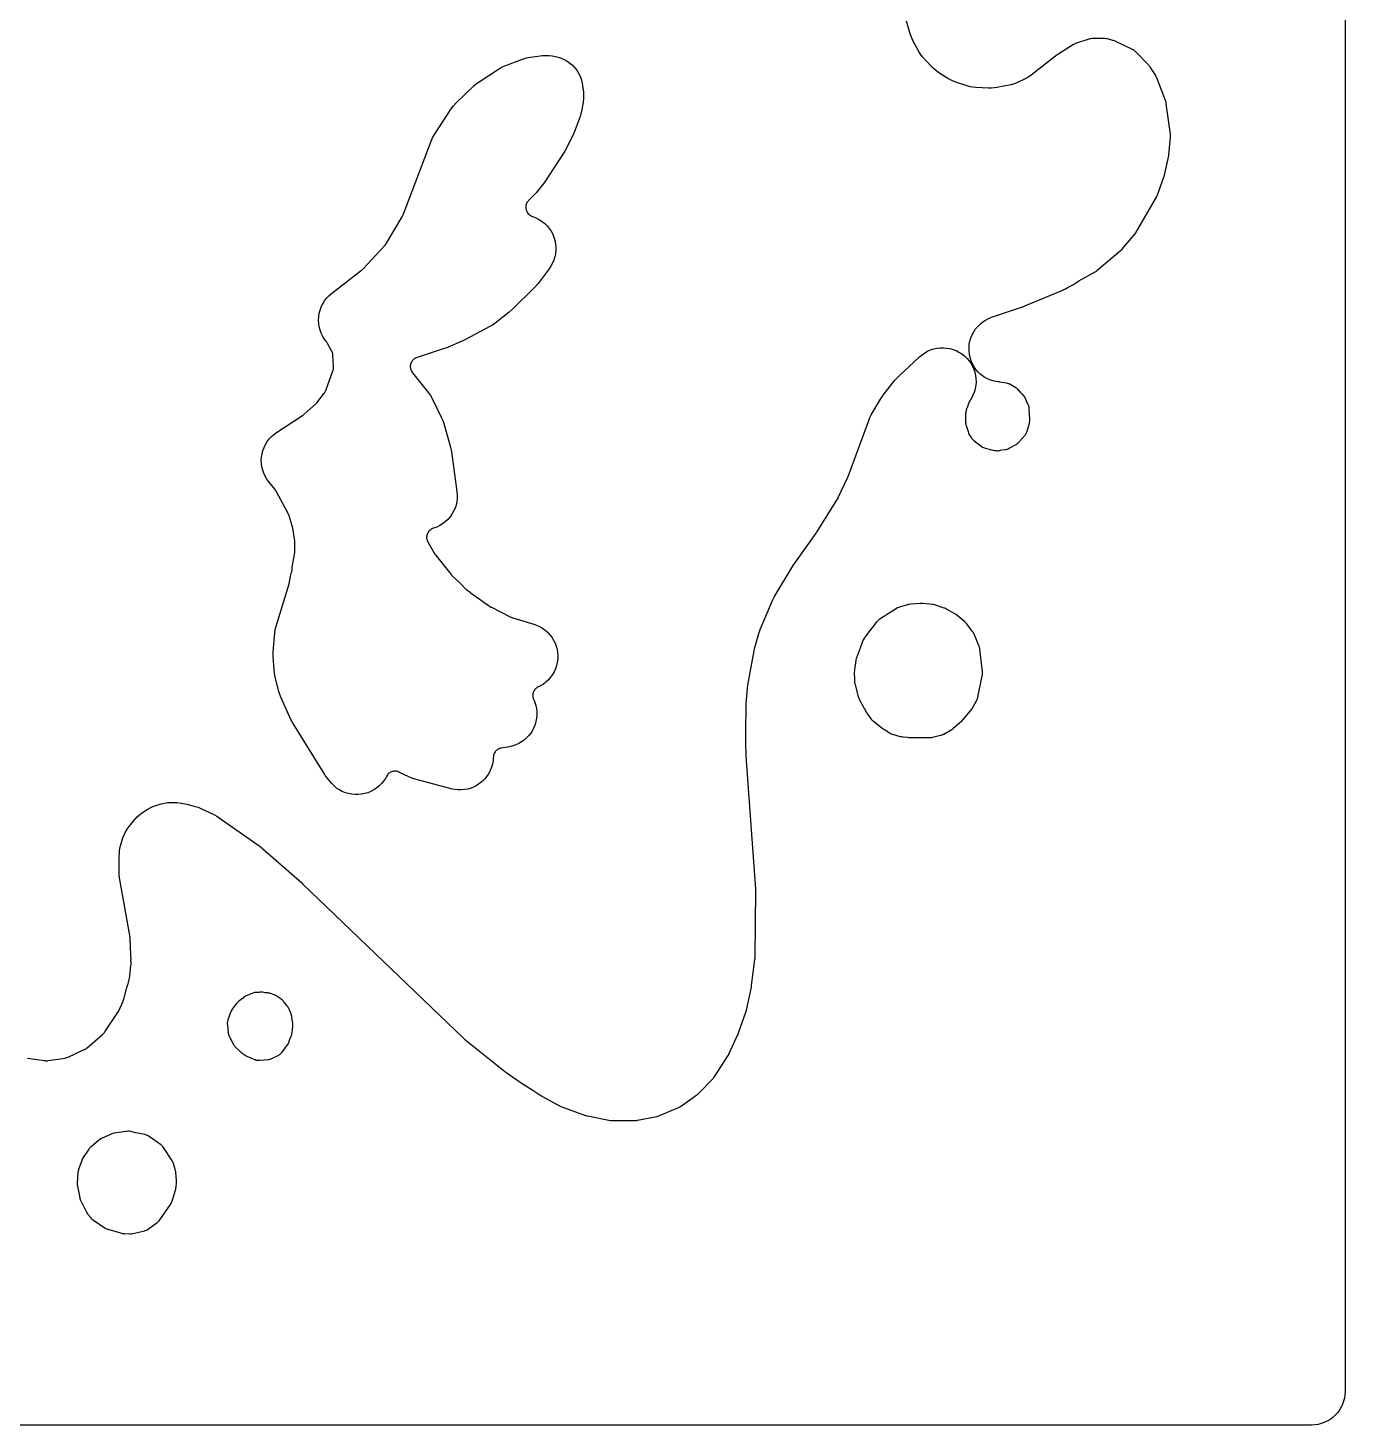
# Model space of a CAD drawing. Header units: millimetres. Extents: x 0 to 300, y 0 to 300.
# Drawn here: x 155.7 to 299.8, y -0.2 to 152.7 of the extents above; entities that cross this region are included whole.
import ezdxf

# ---------------------------------------------------------------- set-up
doc = ezdxf.new("R2010")
doc.units = ezdxf.units.MM
doc.layers.add('CUT', color=7, linetype='CONTINUOUS')

msp = doc.modelspace()

# ---------------------------------------------------------------- linework, layer by layer
at = {"layer": 'CUT'}
for points in [[(299.8453, 296.5), (299.8453, 3.5), (299.8276, 3.1398), (299.7747, 2.783), (299.687, 2.4332), (299.5656, 2.0936), (299.4114, 1.7676), (299.2259, 1.4583), (299.0111, 1.1686), (298.7689, 0.9014), (298.5017, 0.6592), (298.212, 0.4443), (297.9027, 0.2589), (297.5767, 0.1047), (297.2371, -0.0168), (296.8873, -0.1044), (296.5305, -0.1573), (296.1703, -0.175), (3.5, -0.175)], [(155.6571, 39.9692), (157.5249, 39.6997), (157.5945, 39.6914), (157.7205, 39.6858), (157.8464, 39.6925), (157.9159, 39.7014), (159.7741, 39.986), (159.8404, 39.9978), (159.9581, 40.0274), (160.0724, 40.068), (160.1341, 40.095), (161.8762, 40.9063), (161.9346, 40.9352), (162.0359, 40.9942), (162.1314, 41.0622), (162.1818, 41.1035), (163.8898, 42.5724), (163.9373, 42.6151), (164.0174, 42.6976), (164.0899, 42.787), (164.1267, 42.8392), (165.5261, 44.9232), (165.5592, 44.9749), (165.6236, 45.0913), (165.6497, 45.1468), (166.122, 46.2078), (166.1432, 46.2578), (166.1827, 46.3686), (166.1979, 46.4207), (166.5521, 47.7188), (166.6608, 48.0278), (166.6822, 48.094), (166.7182, 48.2405), (166.7297, 48.3091), (166.7482, 48.4379), (166.8254, 48.7207), (166.8394, 48.7767), (166.8625, 48.8996), (166.8696, 48.9569), (166.992, 50.1281), (167.0001, 50.2466), (167.0014, 50.2867), (167.001, 50.4055), (166.9877, 50.7469), (166.995, 50.8429), (166.9933, 50.9575), (166.9882, 51.021), (166.9704, 51.1918), (166.8952, 53.1222), (166.8869, 53.2352), (166.8829, 53.2733), (166.8669, 53.3855), (165.7495, 59.6929), (165.7055, 60.0332), (165.6934, 60.3762), (165.7137, 62.15), (165.7195, 62.2864), (165.7229, 62.3643), (165.7236, 62.3815), (165.7238, 62.3852), (165.744, 62.6784), (165.821, 63.0928), (165.9354, 63.5584), (166.0096, 63.8187), (166.1028, 64.0727), (166.2372, 64.4014), (166.3895, 64.727), (166.5728, 65.0362), (166.7854, 65.3261), (167.3981, 66.0808), (167.6588, 66.3693), (167.9485, 66.6287), (168.264, 66.856), (168.777, 67.1858), (169.0747, 67.358), (169.3872, 67.5017), (169.7118, 67.6155), (170.2992, 67.7911), (170.6472, 67.8769), (171.0019, 67.9284), (171.3599, 67.945), (171.9919, 67.9436), (172.0407, 67.9414), (173.0896, 67.7761), (174.026, 67.5202), (174.3411, 67.4186), (174.6457, 67.2891), (176.129, 66.578), (176.3986, 66.4347), (176.6554, 66.2695), (181.1096, 63.1348), (181.4206, 62.8898), (185.6904, 59.1371), (185.8106, 59.0266), (203.3618, 42.1609), (203.4163, 42.1108), (203.4351, 42.0943), (203.4919, 42.0466), (207.8649, 38.5368), (207.9243, 38.4913), (207.9448, 38.4764), (208.0062, 38.4336), (208.2591, 38.2656), (209.681, 37.2594), (209.7248, 37.2295), (209.7397, 37.2196), (209.7843, 37.1911), (211.0641, 36.4027), (211.857, 35.8761), (211.9199, 35.8363), (211.9415, 35.8233), (212.0062, 35.7864), (213.8889, 34.766), (213.9976, 34.7122), (214.0348, 34.6953), (214.1472, 34.6495), (216.7145, 33.7106), (216.7685, 33.692), (216.8876, 33.659), (216.9434, 33.6471), (219.4627, 33.1617), (219.5302, 33.1504), (219.678, 33.1364), (219.7465, 33.1349), (222.1144, 33.14), (222.1842, 33.1419), (222.3345, 33.157), (222.4032, 33.1691), (224.5474, 33.5996), (224.616, 33.6152), (224.7617, 33.6597), (224.8272, 33.6853), (226.8323, 34.5232), (226.9029, 34.555), (227.0496, 34.636), (227.1141, 34.6788), (228.9232, 35.9524), (228.9789, 35.9937), (229.0928, 36.0917), (229.1419, 36.1407), (230.7245, 37.7975), (230.7699, 37.8473), (230.8603, 37.9619), (230.8981, 38.0176), (232.2823, 40.1619), (232.3413, 40.2608), (232.3601, 40.2948), (232.4121, 40.3975), (233.4083, 42.5434), (233.4418, 42.6207), (233.4525, 42.6471), (233.4821, 42.7261), (234.2672, 44.9949), (234.2966, 45.0885), (234.3056, 45.1204), (234.3293, 45.2157), (234.8807, 47.74), (234.8947, 47.812), (234.899, 47.8364), (234.9098, 47.9089), (235.2738, 50.7636), (235.2831, 50.8588), (235.2854, 50.891), (235.2892, 50.9865), (235.3755, 58.3221), (235.3747, 58.3957), (235.3739, 58.4206), (235.3699, 58.4942), (234.9483, 63.9653), (234.2923, 73.0299), (234.2757, 74.5844), (234.2762, 74.68), (234.2768, 74.7846), (234.2806, 75.5077), (234.2979, 78.7578), (234.4379, 80.4328), (234.486, 80.7925), (235.1787, 84.5526), (235.2601, 84.8991), (235.7, 86.4342), (235.8506, 86.8593), (237.1998, 90.0337), (237.4254, 90.4782), (239.4591, 93.8892), (239.623, 94.1403), (241.9702, 97.4335), (241.9982, 97.4739), (242.0074, 97.4877), (242.0341, 97.529), (244.2739, 101.1005), (244.3251, 101.1881), (244.3415, 101.2182), (244.3873, 101.3087), (245.401, 103.4731), (245.43, 103.5386), (245.4393, 103.561), (245.4654, 103.6278), (247.7156, 109.7596), (247.8431, 110.064), (247.9973, 110.3557), (249.018, 112.0923), (249.3024, 112.5082), (250.5928, 114.1417), (250.7717, 114.3515), (250.9659, 114.5474), (253.2785, 116.7108), (253.5516, 116.9424), (253.8459, 117.1463), (254.1587, 117.3206), (254.487, 117.4637), (254.8276, 117.5741), (255.1773, 117.6508), (255.5329, 117.6932), (255.8909, 117.7007), (256.2479, 117.6734), (256.6006, 117.6114), (256.9456, 117.5154), (257.2796, 117.3863), (257.5994, 117.2253), (257.9021, 117.034), (258.1847, 116.814), (258.4445, 116.5677), (258.6792, 116.2972), (258.8864, 116.0052), (259.0642, 115.6943), (259.2109, 115.3677), (259.3251, 115.0283), (259.4058, 114.6794), (259.4521, 114.3244), (259.4636, 113.9665), (259.4403, 113.6092), (259.3823, 113.2558), (259.2902, 112.9098), (259.1648, 112.5744), (259.0074, 112.2528), (258.8194, 111.948), (258.7809, 111.8918), (258.7161, 111.78), (258.6628, 111.6623), (258.6382, 111.5948), (258.4856, 111.1402), (258.4647, 111.0938), (258.4358, 111.0245), (258.3937, 110.8961), (258.3719, 110.7939), (258.3436, 110.6668), (258.3283, 110.5329), (258.3257, 110.4581), (258.3186, 109.6129), (258.3199, 109.539), (258.3326, 109.4065), (258.3589, 109.2761), (258.3791, 109.205), (258.6209, 108.432), (258.6426, 108.368), (258.6898, 108.2559), (258.7473, 108.1487), (258.7835, 108.0916), (258.9285, 107.874), (258.9723, 107.812), (259.0597, 107.707), (259.1577, 107.612), (259.2163, 107.5637), (260.0121, 106.9421), (260.0712, 106.8984), (260.1832, 106.8282), (260.2779, 106.7817), (260.402, 106.7359), (260.4727, 106.7159), (261.3083, 106.5024), (261.3717, 106.4878), (261.4873, 106.4693), (261.5495, 106.4651), (261.6673, 106.4433), (261.7632, 106.4348), (261.8595, 106.4354), (261.9553, 106.445), (262.0739, 106.4683), (262.1386, 106.4859), (262.3013, 106.5342), (262.6756, 106.5776), (262.7474, 106.5878), (262.8749, 106.6159), (262.9737, 106.6485), (263.0928, 106.7019), (263.1565, 106.7365), (263.8469, 107.1344), (263.912, 107.1743), (264.0232, 107.2554), (264.1251, 107.348), (264.1773, 107.4038), (264.79, 108.0946), (264.8404, 108.1547), (264.922, 108.27), (264.9764, 108.3685), (265.0307, 108.4988), (265.0548, 108.5735), (265.3068, 109.435), (265.3272, 109.5131), (265.352, 109.6564), (265.3603, 109.8015), (265.3581, 109.8822), (265.2942, 111.0206), (265.2889, 111.0871), (265.271, 111.206), (265.2479, 111.299), (265.2081, 111.4124), (265.1816, 111.4736), (264.8405, 112.2153), (264.8066, 112.2841), (264.7357, 112.4027), (264.6693, 112.4906), (264.5746, 112.5913), (264.5176, 112.6428), (264.3508, 112.7857), (264.1695, 113.0194), (264.1275, 113.0711), (264.0455, 113.1585), (263.9738, 113.2219), (263.877, 113.2926), (263.8206, 113.328), (263.2647, 113.6589), (263.2081, 113.6908), (263.1026, 113.7412), (263.0152, 113.7736), (262.9023, 113.804), (262.8386, 113.8166), (262.0635, 113.9513), (261.9843, 113.9631), (261.9134, 113.9719), (261.9135, 113.9727), (261.6558, 114.005), (261.3025, 114.0854), (260.9588, 114.2001), (260.628, 114.3482), (260.3135, 114.5281), (260.0182, 114.7381), (259.87, 114.8672), (259.8701, 114.8668), (259.6917, 115.0381), (259.4538, 115.3171), (259.2449, 115.6184), (259.067, 115.939), (258.922, 116.2758), (258.8113, 116.6253), (258.7359, 116.9842), (258.6967, 117.3487), (258.694, 117.7154), (258.7279, 118.0805), (258.7979, 118.4404), (258.9035, 118.7915), (259.0436, 119.1304), (259.2167, 119.4536), (259.4212, 119.7579), (259.6549, 120.0404), (259.9157, 120.2982), (260.2008, 120.5287), (260.5075, 120.7296), (260.8327, 120.899), (261.1732, 121.0351), (264.6718, 122.2354), (264.7229, 122.2539), (264.7401, 122.2604), (264.7906, 122.2805), (268.9535, 124.0204), (269.0459, 124.0624), (269.0767, 124.0775), (269.1664, 124.1251), (269.603, 124.374), (270.1288, 124.6319), (270.2317, 124.687), (270.2658, 124.7068), (270.3646, 124.769), (270.7226, 125.0121), (272.502, 126.0264), (272.5567, 126.0592), (272.6702, 126.1381), (272.72, 126.178), (275.2449, 128.2931), (275.2894, 128.332), (275.3804, 128.4221), (275.4197, 128.4662), (276.8336, 130.1197), (276.8747, 130.1701), (276.9562, 130.2852), (276.9901, 130.3408), (279.2106, 134.1787), (279.2423, 134.2364), (279.302, 134.366), (279.3254, 134.4276), (280.0064, 136.3563), (280.0364, 136.4498), (280.0455, 136.4817), (280.0699, 136.5768), (280.5182, 138.5702), (280.5382, 138.6742), (280.5438, 138.7094), (280.5571, 138.8145), (280.7373, 140.7303), (280.7425, 140.8105), (280.7392, 140.9847), (280.7308, 141.0646), (280.2855, 144.4118), (280.2721, 144.4939), (280.2277, 144.6685), (280.2002, 144.747), (279.2506, 147.2234), (279.2241, 147.2878), (279.1567, 147.4225), (279.1211, 147.4823), (278.5652, 148.3657), (278.5227, 148.4294), (278.4198, 148.5594), (278.3677, 148.6155), (276.9376, 150.0701), (276.8801, 150.1254), (276.7686, 150.2159), (276.6477, 150.2934), (276.5771, 150.3306), (274.7481, 151.2311), (274.6783, 151.2631), (274.522, 151.3201), (274.448, 151.3405), (273.833, 151.492), (273.7491, 151.51), (273.5646, 151.5324), (273.4788, 151.535), (272.2297, 151.5354), (272.1559, 151.5335), (272.0235, 151.5197), (271.8933, 151.4923), (271.8224, 151.4715), (270.4559, 151.0317), (270.3738, 151.0025), (270.2028, 150.9233), (270.1274, 150.8796), (268.513, 149.8761), (268.4382, 149.8268), (268.4135, 149.8095), (268.3415, 149.7562), (265.4892, 147.5246), (265.1439, 147.2849), (264.7734, 147.0863), (264.0612, 146.7553), (263.6657, 146.5986), (263.2548, 146.4887), (261.7515, 146.1787), (261.4414, 146.1284), (261.1282, 146.1048), (260.8141, 146.1081), (259.4422, 146.181), (259.1227, 146.212), (258.8071, 146.2707), (258.4979, 146.3568), (257.2352, 146.7685), (256.9443, 146.8772), (256.6635, 147.0101), (256.395, 147.1662), (255.4027, 147.8006), (254.9999, 148.113), (254.7653, 148.3112), (254.5481, 148.5282), (253.6159, 149.5413), (253.461, 149.7315), (253.2219, 150.1124), (252.5555, 151.3338), (252.3864, 151.6872), (252.256, 152.0567), (251.8518, 153.4302)]]:
    msp.add_lwpolyline(points, dxfattribs=at)
for points in [[(185.7745, 110.2855), (185.8205, 110.3166), (185.9159, 110.3897), (185.958, 110.4259), (187.1709, 111.5144), (187.219, 111.5596), (187.3161, 111.6645), (187.3575, 111.7159), (188.1083, 112.6953), (188.15, 112.7527), (188.2173, 112.8614), (188.2734, 112.9762), (188.2997, 113.0421), (189.0866, 115.1656), (189.1104, 115.2353), (189.1434, 115.3638), (189.1589, 115.4683), (189.1648, 115.6009), (189.1624, 115.6745), (189.0918, 116.8636), (189.0865, 116.928), (189.0691, 117.0432), (189.0469, 117.1333), (189.0167, 117.2211), (188.9689, 117.3273), (188.9384, 117.3844), (188.4603, 118.2321), (188.425, 118.2913), (188.3362, 118.4183), (188.3195, 118.4398), (188.321, 118.4409), (188.1693, 118.6378), (187.9734, 118.9533), (187.8104, 119.2869), (187.6819, 119.6352), (187.5892, 119.9948), (187.5333, 120.3618), (187.5147, 120.7327), (187.5336, 121.1035), (187.5898, 121.4705), (187.6827, 121.83), (187.8115, 122.1782), (187.9747, 122.5117), (188.1708, 122.827), (188.3976, 123.1209), (188.653, 123.3905), (188.9343, 123.6329), (192.2311, 126.1955), (192.275, 126.2311), (192.3655, 126.3137), (192.4049, 126.3543), (194.7627, 128.8792), (194.8146, 128.9379), (194.916, 129.0738), (194.9575, 129.1403), (196.6527, 132.0267), (196.6817, 132.0785), (196.7374, 132.1944), (196.7597, 132.2495), (199.8369, 140.3214), (199.9963, 140.6807), (200.1933, 141.0209), (202.0407, 143.8515), (202.2865, 144.1853), (202.5683, 144.4893), (204.5255, 146.3753), (204.7895, 146.6064), (205.0743, 146.8112), (207.2105, 148.1982), (207.5474, 148.3924), (207.9029, 148.5499), (209.8392, 149.2879), (210.2604, 149.42), (210.6944, 149.5007), (212.0345, 149.6674), (212.3888, 149.6942), (212.744, 149.6866), (213.0969, 149.6447), (213.444, 149.569), (213.7245, 149.4934), (214.0708, 149.3815), (214.4043, 149.2359), (214.7217, 149.0579), (215.0201, 148.8495), (215.2963, 148.6126), (215.5477, 148.3495), (215.7719, 148.0628), (215.9667, 147.7554), (216.1301, 147.4302), (216.2605, 147.0904), (216.3566, 146.7394), (216.4176, 146.3807), (216.5018, 145.676), (216.5271, 145.3059), (216.515, 144.9351), (216.4655, 144.5674), (216.2796, 143.5692), (216.2154, 143.2869), (216.1292, 143.0105), (215.6099, 141.5506), (215.4537, 141.1777), (214.6975, 139.6196), (214.4698, 139.2171), (212.2019, 135.7385), (211.3188, 134.6714), (211.1328, 134.4633), (210.5053, 133.8127), (210.4583, 133.7615), (210.3806, 133.6633), (210.3265, 133.5794), (210.281, 133.4905), (210.2443, 133.3977), (210.2168, 133.3017), (210.1988, 133.2035), (210.1905, 133.104), (210.1919, 133.0042), (210.2031, 132.905), (210.2239, 132.8074), (210.2541, 132.7122), (210.2935, 132.6205), (210.3416, 132.533), (210.398, 132.4507), (210.4622, 132.3742), (210.5336, 132.3044), (210.6114, 132.2419), (210.6949, 132.1872), (210.7263, 132.1708), (210.7394, 132.1612), (210.8261, 132.1097), (210.9175, 132.0671), (211.035, 132.0258), (211.3718, 131.8883), (211.6933, 131.7182), (211.9964, 131.5172), (212.2782, 131.2871), (212.5358, 131.0304), (212.7668, 130.7494), (212.9689, 130.447), (213.1401, 130.1261), (213.2788, 129.7898), (213.3835, 129.4415), (213.4533, 129.0845), (213.4874, 128.7224), (213.4856, 128.3587), (213.4479, 127.9969), (213.3745, 127.6407), (213.2664, 127.2934), (213.1244, 126.9585), (212.95, 126.6393), (212.7449, 126.3389), (211.5309, 124.7373), (211.1867, 124.3446), (208.6916, 121.8761), (208.3767, 121.5984), (206.8172, 120.3737), (206.5514, 120.1834), (206.2697, 120.0175), (203.5999, 118.6012), (203.3092, 118.463), (201.4454, 117.6747), (201.1616, 117.5683), (198.2954, 116.626), (198.2309, 116.6031), (198.1182, 116.5536), (198.0325, 116.5057), (197.9518, 116.4498), (197.8768, 116.3864), (197.8083, 116.3161), (197.7468, 116.2395), (197.693, 116.1574), (197.6472, 116.0706), (197.6101, 115.9797), (197.5818, 115.8857), (197.5626, 115.7894), (197.5528, 115.6917), (197.5524, 115.5935), (197.5614, 115.4958), (197.5798, 115.3993), (197.6073, 115.3051), (197.6438, 115.2139), (197.6888, 115.1267), (197.7555, 115.0232), (197.7966, 114.9685), (199.533, 112.7701), (199.7508, 112.4634), (199.936, 112.136), (200.9816, 110.0452), (201.1185, 109.737), (201.2265, 109.4176), (201.9711, 106.8295), (202.0817, 106.303), (202.6653, 101.9613), (202.6961, 101.5931), (202.6897, 101.2237), (202.6463, 100.8569), (202.5663, 100.4962), (202.4505, 100.1454), (202.3, 99.808), (202.1164, 99.4874), (201.9016, 99.1869), (201.6576, 98.9094), (201.3871, 98.6579), (201.0926, 98.4347), (200.7773, 98.2423), (200.4442, 98.0825), (200.0967, 97.9569), (200.0953, 97.9565), (199.9721, 97.9122), (199.882, 97.8695), (199.7965, 97.8182), (199.7165, 97.7588), (199.6425, 97.6919), (199.5755, 97.6181), (199.516, 97.5382), (199.4645, 97.4528), (199.4216, 97.3628), (199.3877, 97.2691), (199.363, 97.1725), (199.3479, 97.0739), (199.3425, 96.9744), (199.3468, 96.8748), (199.3607, 96.7761), (199.3843, 96.6792), (199.4171, 96.585), (199.4696, 96.4716), (199.5033, 96.4108), (200.253, 95.1341), (200.3166, 95.034), (200.3393, 95.0011), (200.41, 94.9058), (202.0302, 92.8763), (202.064, 92.8355), (202.1421, 92.7513), (202.1803, 92.7146), (203.0766, 91.8826), (203.5111, 91.4133), (203.5614, 91.3617), (203.6783, 91.2586), (203.7358, 91.2152), (203.997, 91.0282), (204.011, 91.0152), (204.0939, 90.9432), (204.1227, 90.9198), (204.2102, 90.8534), (206.2326, 89.4217), (206.2775, 89.3912), (206.3784, 89.3307), (206.4264, 89.3056), (208.554, 88.242), (208.6076, 88.2166), (208.7269, 88.1689), (208.7833, 88.1504), (211.0712, 87.4504), (211.0708, 87.4489), (211.3684, 87.3482), (211.697, 87.1998), (212.0095, 87.0198), (212.3029, 86.8101), (212.5743, 86.5726), (212.8211, 86.3096), (213.0409, 86.0238), (213.2317, 85.7177), (213.3916, 85.3945), (213.519, 85.0571), (213.6127, 84.7089), (213.6719, 84.3531), (213.6958, 83.9933), (213.6845, 83.6328), (213.6378, 83.2752), (213.5563, 82.9239), (213.4408, 82.5823), (213.2923, 82.2537), (213.1124, 81.9411), (212.9027, 81.6478), (212.6652, 81.3763), (212.4023, 81.1295), (212.1164, 80.9096), (211.8104, 80.7188), (211.5798, 80.6048), (211.5801, 80.6041), (211.5557, 80.592), (211.442, 80.5289), (211.3605, 80.4726), (211.2848, 80.4086), (211.2156, 80.3377), (211.1537, 80.2604), (211.0995, 80.1774), (211.0536, 80.0896), (211.0164, 79.9978), (210.9883, 79.9028), (210.9695, 79.8055), (210.9602, 79.7068), (210.9605, 79.6077), (210.9704, 79.5091), (210.9899, 79.412), (211.0186, 79.3172), (211.1022, 79.1145), (211.101, 79.1141), (211.1914, 78.8953), (211.2941, 78.5586), (211.364, 78.2136), (211.4007, 77.8635), (211.4037, 77.5115), (211.3729, 77.1608), (211.3088, 76.8147), (211.2119, 76.4763), (211.083, 76.1487), (210.9234, 75.835), (210.7345, 75.538), (210.518, 75.2604), (210.276, 75.0048), (210.0106, 74.7735), (209.7243, 74.5687), (209.4198, 74.3922), (209.0997, 74.2456), (208.7671, 74.1304), (208.425, 74.0475), (207.9696, 73.96), (207.6974, 73.922), (207.6975, 73.9212), (207.4803, 73.8914), (207.3839, 73.8685), (207.2901, 73.8364), (207.1999, 73.7953), (207.1141, 73.7458), (207.0335, 73.6881), (206.9589, 73.6229), (206.8909, 73.5507), (206.8302, 73.4724), (206.7774, 73.3885), (206.733, 73.2999), (206.6974, 73.2074), (206.6709, 73.1119), (206.6538, 73.0143), (206.637, 72.7957), (206.6368, 72.7957), (206.6151, 72.5191), (206.55, 72.1573), (206.449, 71.8039), (206.3132, 71.4623), (206.144, 71.136), (205.943, 70.8282), (205.7122, 70.542), (205.4541, 70.2803), (205.171, 70.0458), (204.866, 69.8406), (204.542, 69.667), (204.2023, 69.5266), (203.8502, 69.4208), (203.4894, 69.3508), (203.1233, 69.3171), (202.7557, 69.3202), (202.3903, 69.36), (202.0307, 69.4361), (198.0732, 70.4828), (197.7226, 70.5946), (197.3849, 70.7409), (196.3646, 71.245), (196.3006, 71.2747), (196.1816, 71.3194), (196.0837, 71.3455), (195.9837, 71.3618), (195.8826, 71.3681), (195.7814, 71.3644), (195.681, 71.3506), (195.5825, 71.327), (195.4868, 71.2937), (195.3949, 71.2512), (195.3076, 71.1997), (195.2259, 71.1399), (195.1505, 71.0722), (195.0821, 70.9975), (195.0215, 70.9163), (194.9529, 70.8024), (194.9397, 70.7779), (194.9376, 70.779), (194.8346, 70.587), (194.6342, 70.2877), (194.4055, 70.0095), (194.1506, 69.755), (193.8721, 69.5267), (193.5725, 69.3268), (193.2548, 69.1571), (192.922, 69.0193), (192.5774, 68.9148), (192.2241, 68.8445), (191.8657, 68.8092), (191.5055, 68.8091), (191.1471, 68.8442), (190.7938, 68.9143), (190.4491, 69.0186), (190.1162, 69.1562), (189.7984, 69.3257), (189.4987, 69.5254), (189.22, 69.7536), (188.965, 70.0079), (188.7361, 70.286), (188.2932, 70.8813), (188.1247, 71.1281), (184.7207, 76.5777), (184.4842, 77.0211), (183.3832, 79.4766), (183.263, 79.7801), (183.1702, 80.0931), (182.7459, 81.7989), (182.6795, 82.1306), (182.6438, 82.467), (182.5578, 83.9085), (182.5626, 84.4158), (182.7237, 86.463), (182.7772, 86.8618), (182.874, 87.2524), (184.2902, 91.8695), (184.3164, 91.965), (184.3243, 91.9974), (184.3447, 92.0943), (184.4791, 92.8391), (184.574, 93.1448), (184.5937, 93.2149), (184.6196, 93.3433), (184.6322, 93.4738), (184.6336, 93.5465), (184.6327, 93.6904), (184.8808, 95.0653), (184.8906, 95.1277), (184.9029, 95.2638), (184.9044, 95.3268), (184.9059, 96.5608), (184.9047, 96.6204), (184.8941, 96.7492), (184.8854, 96.8082), (184.6905, 97.9695), (184.67, 98.072), (184.662, 98.1064), (184.635, 98.2073), (184.3052, 99.3042), (184.2833, 99.371), (184.2254, 99.5116), (184.1939, 99.5744), (182.9287, 101.9491), (182.8949, 102.009), (182.8126, 102.133), (182.7705, 102.1874), (182.0784, 103.0385), (181.8638, 103.3308), (181.6791, 103.6428), (181.526, 103.9715), (181.406, 104.3137), (181.3203, 104.666), (181.2698, 105.0251), (181.2549, 105.3874), (181.2758, 105.7494), (181.3322, 106.1076), (181.4237, 106.4584), (181.5493, 106.7986), (181.7078, 107.1247), (181.8977, 107.4336), (182.1171, 107.7223), (182.3639, 107.988), (182.6357, 108.228), (182.9298, 108.4401)], [(247.9943, 77.0757), (248.034, 77.0264), (248.1114, 76.9427), (248.1958, 76.8662), (248.2455, 76.8269), (249.3193, 76.015), (249.3764, 75.9741), (249.4843, 75.9081), (249.5896, 75.8573), (249.9284, 75.6096), (249.9806, 75.5732), (250.0789, 75.514), (250.1611, 75.474), (250.2684, 75.4333), (250.3293, 75.4148), (251.1742, 75.1778), (251.2587, 75.1569), (251.445, 75.1285), (251.5319, 75.1234), (251.9263, 75.112), (252.1061, 75.0753), (252.1897, 75.0609), (252.3726, 75.0458), (252.4573, 75.0465), (253.0377, 75.068), (253.4652, 75.0679), (254.3346, 75.0429), (254.399, 75.0425), (254.5146, 75.0497), (254.6292, 75.0672), (254.692, 75.0813), (255.5824, 75.3015), (255.646, 75.3188), (255.7581, 75.3579), (255.8661, 75.4071), (255.924, 75.4386), (256.7483, 75.9109), (256.8031, 75.944), (256.9167, 76.0234), (256.9666, 76.0636), (257.8808, 76.8339), (257.9284, 76.8759), (258.0251, 76.9734), (258.0667, 77.0213), (258.8489, 77.9644), (258.887, 78.0124), (258.9626, 78.1215), (258.9942, 78.174), (259.5121, 79.0781), (259.5476, 79.144), (259.602, 79.2675), (259.6431, 79.396), (259.6602, 79.4689), (260.1469, 81.8176), (260.1601, 81.8912), (260.1734, 82.0251), (260.1726, 82.1597), (260.1663, 82.2342), (259.8877, 84.7368), (259.8783, 84.8062), (259.852, 84.9296), (259.8138, 85.0498), (259.7877, 85.1148), (259.2501, 86.3647), (259.2259, 86.4181), (259.1764, 86.5113), (259.1193, 86.6001), (259.0847, 86.6474), (258.419, 87.5174), (258.3698, 87.5782), (258.2527, 87.7006), (258.1942, 87.7525), (257.379, 88.4361), (257.3271, 88.4776), (257.2088, 88.5593), (257.1517, 88.5932), (256.2267, 89.1121), (256.1691, 89.1427), (256.04, 89.2003), (255.9787, 89.2227), (255.0209, 89.5486), (254.9457, 89.5719), (254.779, 89.6087), (254.7009, 89.6193), (253.6792, 89.7284), (253.6114, 89.734), (253.464, 89.7356), (253.396, 89.7315), (252.3411, 89.6418), (252.2754, 89.6347), (252.1345, 89.6094), (252.0705, 89.5932), (251.0778, 89.318), (251.0086, 89.2969), (250.8872, 89.2495), (250.7713, 89.1901), (250.7096, 89.1522), (249.6675, 88.4762), (249.6104, 88.4458), (249.5083, 88.3816), (249.4347, 88.3252), (248.8765, 87.9631), (248.811, 87.9179), (248.7003, 87.8271), (248.6004, 87.7244), (248.5499, 87.6629), (248.1197, 87.1085), (248.0871, 87.0767), (248.0078, 86.9879), (247.937, 86.8921), (247.9015, 86.8363), (247.8766, 86.7951), (247.2857, 86.0334), (247.2433, 85.9759), (247.175, 85.8669), (247.118, 85.7515), (247.0913, 85.6853), (246.8877, 85.1424), (246.8648, 85.0947), (246.8228, 84.9814), (246.8066, 84.9261), (246.3803, 83.7889), (246.3549, 83.715), (246.3132, 83.5509), (246.3002, 83.4738), (246.1633, 82.495), (246.151, 82.3754), (246.1483, 82.3349), (246.1447, 82.2147), (246.1499, 81.3219), (246.1514, 81.2636), (246.1607, 81.1588), (246.1784, 81.0552), (246.1918, 80.9983), (246.5738, 79.5139), (246.5905, 79.4546), (246.6272, 79.3501), (246.6729, 79.2491), (246.7019, 79.1948), (247.1204, 78.4487), (247.1942, 78.3071), (247.232, 78.2392), (247.2685, 78.1846), (247.3247, 78.0845), (247.4104, 77.8964), (247.4463, 77.8233), (247.5373, 77.6723), (247.5852, 77.6063)], [(179.1833, 40.4807), (179.261, 40.4312), (179.3636, 40.3781), (179.3707, 40.375), (179.3934, 40.3569), (179.4966, 40.2862), (179.6062, 40.2258), (179.6693, 40.1968), (180.5164, 39.8329), (180.5826, 39.8064), (180.7051, 39.7677), (180.8053, 39.7469), (180.9071, 39.7361), (181.0355, 39.7355), (181.1067, 39.7405), (182.0282, 39.8286), (182.0938, 39.8364), (182.2107, 39.8586), (182.3019, 39.8849), (182.4127, 39.9284), (182.4724, 39.9568), (183.0972, 40.2715), (183.1548, 40.3022), (183.2547, 40.3646), (183.3294, 40.4214), (183.3985, 40.4849), (183.4776, 40.572), (183.5181, 40.6233), (184.1118, 41.4125), (184.1505, 41.4665), (184.2132, 41.5683), (184.2554, 41.6538), (184.2981, 41.7655), (184.3174, 41.829), (184.3816, 42.0594), (184.5172, 42.3704), (184.5432, 42.4344), (184.5816, 42.5527), (184.6084, 42.6741), (184.6183, 42.7425), (184.6617, 43.1027), (184.6653, 43.122), (184.6687, 43.1607), (184.6996, 43.417), (184.7057, 43.4791), (184.709, 43.5801), (184.7099, 43.6003), (184.7041, 43.7032), (184.7001, 43.7281), (184.6955, 43.7658), (184.598, 44.4425), (184.5862, 44.5118), (184.5559, 44.6347), (184.5459, 44.6628), (184.5227, 44.777), (184.4813, 44.9075), (184.4526, 44.978), (184.2722, 45.3882), (184.2456, 45.4453), (184.1909, 45.5447), (184.1277, 45.6389), (184.0892, 45.6888), (183.6897, 46.1832), (183.647, 46.2335), (183.5641, 46.3186), (183.4737, 46.3957), (183.4206, 46.4349), (183.0014, 46.7298), (182.9469, 46.7662), (182.8446, 46.825), (182.7374, 46.874), (182.676, 46.8971), (182.258, 47.0435), (182.1938, 47.0644), (182.0757, 47.0935), (181.9799, 47.1077), (181.8584, 47.1141), (181.7909, 47.1128), (181.6916, 47.1086), (181.5818, 47.1394), (181.5157, 47.1563), (181.3948, 47.178), (181.2973, 47.186), (181.1994, 47.1846), (181.1021, 47.1739), (180.9819, 47.1489), (180.9667, 47.1446), (180.8144, 47.156), (180.7454, 47.1596), (180.6209, 47.1568), (180.5223, 47.1451), (180.4254, 47.1238), (180.3069, 47.0854), (180.2428, 47.0593), (179.6039, 46.7812), (179.54, 46.7515), (179.4293, 46.6897), (179.3464, 46.6319), (179.25, 46.5495), (179.2112, 46.511), (178.7703, 46.1764), (178.7242, 46.1398), (178.6453, 46.069), (178.5726, 45.9919), (178.5349, 45.9467), (178.1348, 45.4455), (178.0871, 45.3822), (178.011, 45.2614), (177.9488, 45.133), (177.9204, 45.059), (177.6028, 44.1595), (177.5789, 44.0856), (177.547, 43.9494), (177.5335, 43.8387), (177.5319, 43.6988), (177.5373, 43.6213), (177.6198, 42.7774), (177.6283, 42.7083), (177.6527, 42.5853), (177.6815, 42.4896), (177.7293, 42.3736), (177.7605, 42.3113), (178.2091, 41.4681), (178.2426, 41.4087), (178.3104, 41.3063), (178.372, 41.2302), (178.458, 41.1426), (178.5092, 41.0975), (178.8408, 40.8189), (178.9817, 40.6624), (179.0257, 40.6157), (179.1104, 40.5371)], [(164.167, 21.3865), (164.2312, 21.3463), (164.352, 21.2836), (164.4789, 21.234), (164.5513, 21.2121), (165.9872, 20.8204), (166.0667, 20.8012), (166.2418, 20.7745), (166.3234, 20.7691), (166.8802, 20.7489), (166.9452, 20.748), (167.0619, 20.7544), (167.1776, 20.7714), (167.2411, 20.7853), (168.4686, 21.0822), (168.5368, 21.1005), (168.6569, 21.1425), (168.7488, 21.1853), (168.8582, 21.2502), (168.9161, 21.2907), (169.8592, 21.9846), (169.9211, 22.0328), (170.0249, 22.1286), (170.1176, 22.2352), (170.1641, 22.2984), (171.3215, 23.9704), (171.3616, 24.0317), (171.4252, 24.1474), (171.4765, 24.2689), (171.4997, 24.3384), (171.8635, 25.5289), (171.8843, 25.6045), (171.9158, 25.7715), (171.9239, 25.8495), (171.9643, 26.3807), (171.9674, 26.4345), (171.9675, 26.551), (171.9644, 26.6047), (171.9001, 27.4599), (171.8923, 27.5356), (171.8625, 27.6977), (171.8428, 27.7712), (171.6408, 28.4508), (171.6192, 28.5174), (171.5715, 28.6341), (171.5127, 28.7457), (171.4755, 28.805), (170.5649, 30.1824), (170.5267, 30.2373), (170.4511, 30.3311), (170.3841, 30.4), (170.2923, 30.478), (170.2384, 30.5177), (168.9776, 31.4), (168.9168, 31.4402), (168.802, 31.5041), (168.7058, 31.5454), (168.5805, 31.5846), (168.5094, 31.601), (167.5334, 31.7995), (166.9743, 31.9352), (166.9029, 31.9506), (166.7726, 31.9684), (166.6678, 31.9719), (166.5367, 31.9627), (166.4644, 31.952), (165.9715, 31.8663), (165.1899, 31.7622), (165.1216, 31.7515), (165.0005, 31.7232), (164.8826, 31.6833), (164.819, 31.6564), (163.748, 31.1736), (163.6871, 31.1444), (163.5814, 31.084), (163.4819, 31.014), (163.4295, 30.9713), (162.6223, 30.2797), (162.5768, 30.239), (162.4999, 30.1608), (162.4299, 30.0762), (162.3942, 30.0268), (161.7631, 29.1154), (161.7269, 29.0604), (161.6686, 28.957), (161.6202, 28.8486), (161.5975, 28.7867), (161.2522, 27.7713), (161.2331, 27.7107), (161.206, 27.5993), (161.189, 27.486), (161.1838, 27.4226), (161.116, 26.2883), (161.1137, 26.2282), (161.1164, 26.1198), (161.1282, 26.0121), (161.1385, 25.9528), (161.3864, 24.6903), (161.4006, 24.626), (161.4341, 24.5123), (161.4779, 24.4022), (161.5065, 24.3428), (162.1345, 23.1106), (162.172, 23.0417), (162.2654, 22.8997), (162.3138, 22.838), (162.5985, 22.4943), (162.6442, 22.4417), (162.7333, 22.3534), (162.8306, 22.2743), (162.8877, 22.2344)]]:
    msp.add_lwpolyline(points, close=True, dxfattribs=at)

doc.saveas('drawing.dxf')
